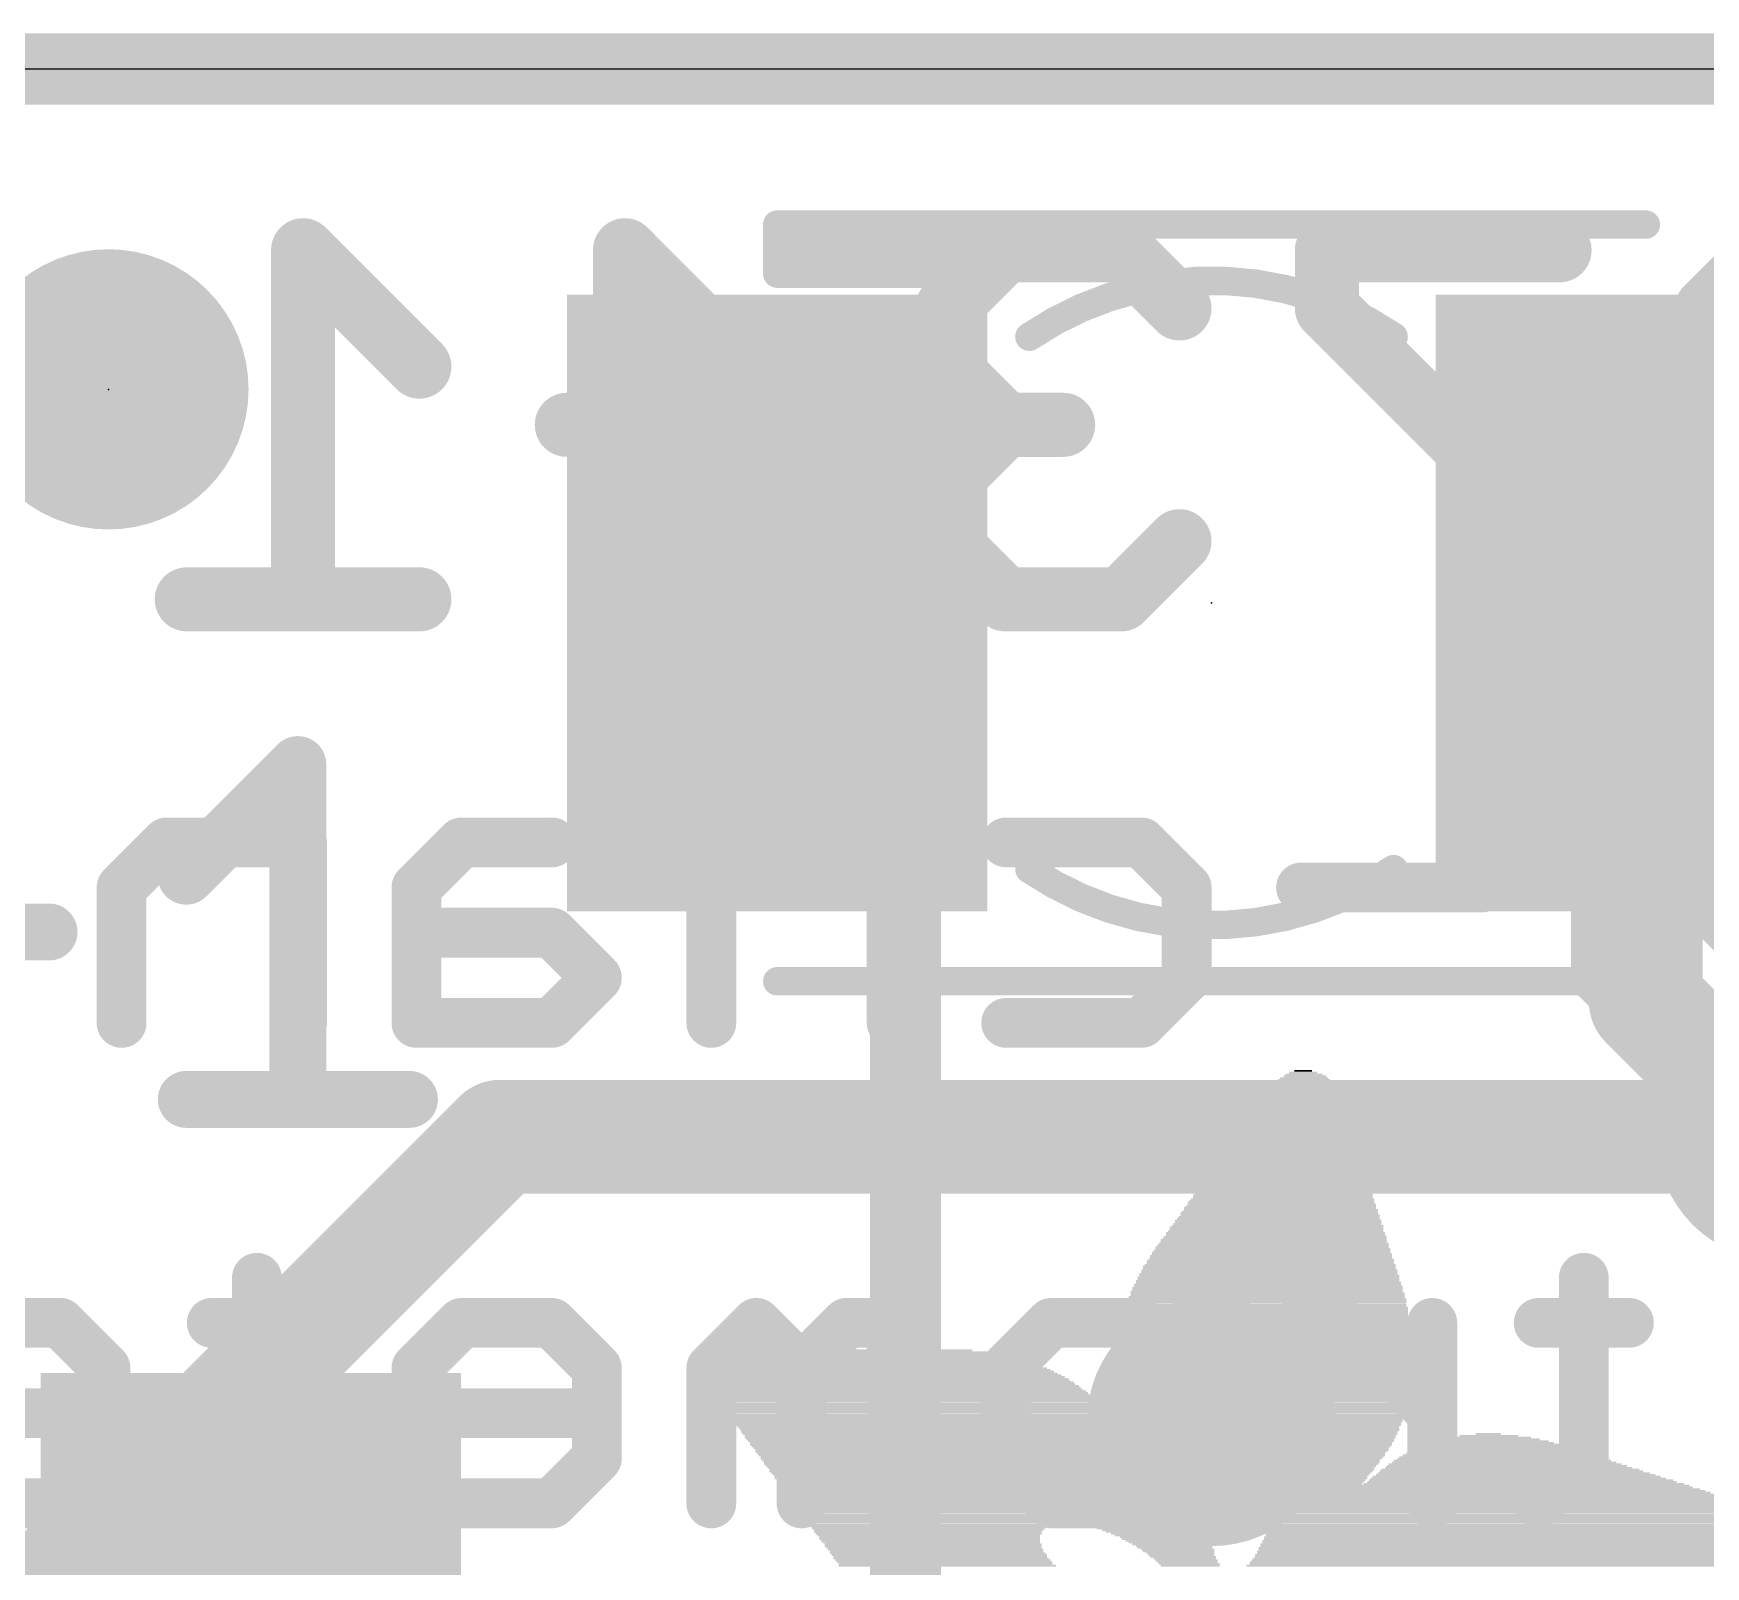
# Model space of a CAD drawing. Extents: x -0.1 to 25.5, y -0.1 to 17.9.
# Drawn here: x 8.5 to 14.46, y 12.44 to 17.91 of the extents above; entities that cross this region are included whole.
import ezdxf

# ---------------------------------------------------------------- set-up
doc = ezdxf.new("R2010")
doc.units = 0
for name, color, linetype in [('1', 12, 'CONTINUOUS'), ('16', 5, 'CONTINUOUS'), ('18', 110, 'CONTINUOUS'), ('20', 53, 'CONTINUOUS'), ('21', 40, 'CONTINUOUS'), ('22', 6, 'CONTINUOUS'), ('23', 40, 'CONTINUOUS')]:
    doc.layers.add(name, color=color, linetype=linetype)

# ---------------------------------------------------------------- blocks, each defined once
blk = doc.blocks.new('RECT')
blk.add_solid([(-0.5, -0.5), (0.5, -0.5), (-0.5, 0.5), (0.5, 0.5)])
blk = doc.blocks.new('PIE')
at = {"const_width": 0.5}
blk.add_lwpolyline([(0, -0.25, 1), (0, 0.25, 1), (0, -0.25)], format="xyb", dxfattribs=at)
blk = doc.blocks.new('ROUNDV')
at = {"const_width": 0.5}
blk.add_lwpolyline([(0, -0.25, 1), (0, 0.25, 1), (0, -0.25)], format="xyb", dxfattribs=at)

msp = doc.modelspace()

# ---------------------------------------------------------------- linework, layer by layer
at = {"layer": '1'}
for points, const_width in [([(0, 17.78), (25.4, 17.78)], 0.254), ([(14.25, 14.452), (14.25, 15.875)], 0.4064), ([(11.6075, 15.4175), (11.15, 15.875)], 0.254), ([(11.6075, 11.8615), (11.6075, 15.4175)], 0.254), ([(14.732, 13.97), (14.25, 14.452)], 0.4064)]:
    msp.add_lwpolyline(points, dxfattribs=dict(at, const_width=const_width))
for points, const_width in [([(14.3516, 15.875, 1), (14.1484, 15.875)], 0.2032), ([(11.1949, 15.9199, 1), (11.1051, 15.8301)], 0.127), ([(11.671, 15.4175, 1), (11.544, 15.4175)], 0.127), ([(11.5626, 15.3726, 1), (11.6524, 15.4624)], 0.127), ([(14.3218, 14.5238, 1), (14.1782, 14.3802)], 0.2032), ([(14.1484, 14.452, 1), (14.3516, 14.452)], 0.2032)]:
    msp.add_lwpolyline(points, format="xyb", dxfattribs=dict(at, const_width=const_width))
at = {"layer": '16'}
for points, const_width in [([(0, 17.78), (25.4, 17.78)], 0.254), ([(5.58, 9.39), (10.16, 13.97)], 0.4064), ([(10.16, 13.97), (14.732, 13.97)], 0.4064)]:
    msp.add_lwpolyline(points, dxfattribs=dict(at, const_width=const_width))
at = {"layer": '16', "const_width": 0.2032}
for points in [[(10.16, 14.0716, 1), (10.16, 13.8684)], [(10.2318, 13.8982, 1), (10.0882, 14.0418)]]:
    msp.add_lwpolyline(points, format="xyb", dxfattribs=at)
at = {"layer": '20'}
msp.add_line((22.86, 17.78), (2.54, 17.78), dxfattribs=at)
at = {"layer": '21'}
for points, const_width in [([(11.15, 17.225), (11.15, 17.05)], 0.1016), ([(11.875, 17.225), (11.15, 17.225)], 0.1016), ([(11.15, 17.225), (14.25, 17.225)], 0.1016), ([(11.7, 17.05), (11.875, 17.225)], 0.1016), ([(11.15, 17.1704), (11.8204, 17.1704)], 0.1016), ([(11.15, 17.0688), (11.7188, 17.0688)], 0.1016), ([(11.15, 17.05), (11.7, 17.05)], 0.1016), ([(9.0406, 14.8999), (9.4389, 15.2982)], 0.2032), ([(9.4389, 15.2982), (9.4389, 14.1034)], 0.2032), ([(7.7543, 14.7008), (8.5508, 14.7008)], 0.2032), ([(14.25, 14.525), (11.15, 14.525)], 0.1016), ([(9.0406, 14.1034), (9.8372, 14.1034)], 0.2032)]:
    msp.add_lwpolyline(points, dxfattribs=dict(at, const_width=const_width))
for points, const_width in [([(11.1754, 17.225, 1), (11.1246, 17.225)], 0.0508), ([(11.15, 17.2504, 1), (11.15, 17.1996)], 0.0508), ([(11.15, 17.2504, 1), (11.15, 17.1996)], 0.0508), ([(11.893, 17.207, 1), (11.857, 17.243)], 0.0508), ([(11.875, 17.1996, 1), (11.875, 17.2504)], 0.0508), ([(14.25, 17.1996, 1), (14.25, 17.2504)], 0.0508), ([(11.15, 17.1958, 1), (11.15, 17.145)], 0.0508), ([(11.8204, 17.145, 1), (11.8204, 17.1958)], 0.0508), ([(11.15, 17.0942, 1), (11.15, 17.0434)], 0.0508), ([(11.15, 17.0754, 1), (11.15, 17.0246)], 0.0508), ([(11.1246, 17.05, 1), (11.1754, 17.05)], 0.0508), ([(11.682, 17.068, 1), (11.718, 17.032)], 0.0508), ([(11.7, 17.0246, 1), (11.7, 17.0754)], 0.0508), ([(11.7188, 17.0434, 1), (11.7188, 17.0942)], 0.0508), ([(13.35, 16.825, 0.3077), (12.05, 16.825)], 0.1016), ([(12.0357, 16.846, 1), (12.0643, 16.804)], 0.0508), ([(13.3357, 16.804, 1), (13.3643, 16.846)], 0.0508), ([(9.4897, 15.2982, 1), (9.3881, 15.2982)], 0.1016), ([(9.4748, 15.2622, 1), (9.403, 15.3341)], 0.1016), ([(9.0047, 14.9358, 1), (9.0765, 14.864)], 0.1016), ([(12.05, 14.925, 0.3077), (13.35, 14.925)], 0.1016), ([(12.0643, 14.946, 1), (12.0357, 14.904)], 0.0508), ([(13.3643, 14.904, 1), (13.3357, 14.946)], 0.0508), ([(8.5508, 14.65, 1), (8.5508, 14.7516)], 0.1016), ([(11.15, 14.5504, 1), (11.15, 14.4996)], 0.0508), ([(14.25, 14.4996, 1), (14.25, 14.5504)], 0.0508), ([(9.0406, 14.1542, 1), (9.0406, 14.0526)], 0.1016), ([(9.8372, 14.0526, 1), (9.8372, 14.1542)], 0.1016), ([(9.3881, 14.1034, 1), (9.4897, 14.1034)], 0.1016)]:
    msp.add_lwpolyline(points, format="xyb", dxfattribs=dict(at, const_width=const_width))
at = {"layer": '22'}
for points, const_width in [([(9.5146, 17.1334, 1), (9.4003, 17.1334)], 0.1143), ([(9.4979, 17.1738, 1), (9.4171, 17.093)], 0.1143), ([(10.6635, 17.1334, 1), (10.5492, 17.1334)], 0.1143), ([(10.6468, 17.1738, 1), (10.566, 17.093)], 0.1143), ([(11.9629, 17.1905, 1), (11.9629, 17.0762)], 0.1143), ([(12.0033, 17.093, 1), (11.9225, 17.1738)], 0.1143), ([(12.4185, 17.1738, 1), (12.3377, 17.093)], 0.1143), ([(12.3781, 17.0762, 1), (12.3781, 17.1905)], 0.1143), ([(13.1118, 17.1905, 1), (13.1118, 17.0762)], 0.1143), ([(13.1689, 17.1334, 1), (13.0546, 17.1334)], 0.1143), ([(13.9422, 17.0762, 1), (13.9422, 17.1905)], 0.1143), ([(11.7148, 16.9662, 1), (11.7957, 16.8853)], 0.1143), ([(11.8124, 16.9258, 1), (11.6981, 16.9258)], 0.1143), ([(12.5453, 16.8853, 1), (12.6261, 16.9662)], 0.1143), ([(13.1522, 16.9662, 1), (13.0714, 16.8853)], 0.1143), ([(14.4279, 16.9662, 1), (14.5087, 16.8853)], 0.1143), ([(13.0546, 16.9258, 1), (13.1689, 16.9258)], 0.1143), ([(11.7957, 16.7586, 1), (11.7148, 16.6777)], 0.1143), ([(9.8323, 16.6777, 1), (9.9131, 16.7586)], 0.1143), ([(11.6981, 16.7181, 1), (11.8124, 16.7181)], 0.1143), ([(10.3988, 16.5677, 1), (10.3988, 16.4534)], 0.1143), ([(11.1888, 16.4701, 1), (11.2696, 16.5509)], 0.1143), ([(11.2292, 16.4534, 1), (11.2292, 16.5677)], 0.1143), ([(11.9629, 16.5677, 1), (11.9629, 16.4534)], 0.1143), ([(12.0033, 16.4701, 1), (11.9225, 16.5509)], 0.1143), ([(11.9225, 16.4701, 1), (12.0033, 16.5509)], 0.1143), ([(12.1705, 16.4534, 1), (12.1705, 16.5677)], 0.1143), ([(11.8124, 16.3029, 1), (11.6981, 16.3029)], 0.1143), ([(14.5254, 16.3029, 1), (14.4111, 16.3029)], 0.1143), ([(11.7148, 16.3433, 1), (11.7957, 16.2625)], 0.1143), ([(14.4279, 16.3433, 1), (14.5087, 16.2625)], 0.1143), ([(11.7957, 16.1357, 1), (11.7148, 16.0549)], 0.1143), ([(12.6261, 16.0549, 1), (12.5453, 16.1357)], 0.1143), ([(13.9994, 16.0953, 1), (13.8851, 16.0953)], 0.1143), ([(13.9018, 16.0549, 1), (13.9826, 16.1357)], 0.1143), ([(14.5087, 16.1357, 1), (14.4279, 16.0549)], 0.1143), ([(11.6981, 16.0953, 1), (11.8124, 16.0953)], 0.1143), ([(14.4111, 16.0953, 1), (14.5254, 16.0953)], 0.1143), ([(9.0423, 15.9449, 1), (9.0423, 15.8306)], 0.1143), ([(9.8727, 15.8306, 1), (9.8727, 15.9449)], 0.1143), ([(11.9629, 15.9449, 1), (11.9629, 15.8306)], 0.1143), ([(12.3781, 15.8306, 1), (12.3781, 15.9449)], 0.1143), ([(9.4003, 15.8877, 1), (9.5146, 15.8877)], 0.1143), ([(10.5492, 15.8877, 1), (10.6635, 15.8877)], 0.1143), ([(11.9225, 15.8473, 1), (12.0033, 15.9281)], 0.1143), ([(12.3377, 15.9281, 1), (12.4185, 15.8473)], 0.1143), ([(13.8851, 15.8877, 1), (13.9994, 15.8877)], 0.1143), ([(11.6031, 15.3424, 1), (11.5142, 15.3424)], 0.0889), ([(14.233, 15.3869, 1), (14.233, 15.298)], 0.0889), ([(14.2644, 15.311, 1), (14.2016, 15.3739)], 0.0889), ([(14.1034, 15.2128, 1), (14.0406, 15.15)], 0.0889), ([(14.0406, 15.2128, 1), (14.1034, 15.15)], 0.0889), ([(14.1165, 15.1814, 1), (14.0276, 15.1814)], 0.0889), ([(8.9707, 15.0649, 1), (8.9707, 14.976)], 0.0889), ([(9.0021, 14.989, 1), (8.9393, 15.0518)], 0.0889), ([(9.4982, 15.0204, 1), (9.4093, 15.0204)], 0.0889), ([(9.4537, 14.976, 1), (9.4537, 15.0649)], 0.0889), ([(10.0232, 15.0649, 1), (10.0232, 14.976)], 0.0889), ([(10.0546, 14.989, 1), (9.9917, 15.0518)], 0.0889), ([(10.3452, 14.976, 1), (10.3452, 15.0649)], 0.0889), ([(11.0756, 15.0649, 1), (11.0756, 14.976)], 0.0889), ([(11.1071, 14.989, 1), (11.0442, 15.0518)], 0.0889), ([(11.4291, 15.0518, 1), (11.3662, 14.989)], 0.0889), ([(11.3976, 14.976, 1), (11.3976, 15.0649)], 0.0889), ([(11.9671, 15.0649, 1), (11.9671, 14.976)], 0.0889), ([(12.4815, 15.0518, 1), (12.4187, 14.989)], 0.0889), ([(12.4501, 14.976, 1), (12.4501, 15.0649)], 0.0889), ([(8.7783, 14.8908, 1), (8.8411, 14.828)], 0.0889), ([(8.8542, 14.8594, 1), (8.7653, 14.8594)], 0.0889), ([(9.9066, 14.8594, 1), (9.8177, 14.8594)], 0.0889), ([(9.8307, 14.8908, 1), (9.8936, 14.828)], 0.0889), ([(10.9591, 14.8594, 1), (10.8702, 14.8594)], 0.0889), ([(10.8832, 14.8908, 1), (10.9461, 14.828)], 0.0889), ([(11.5272, 14.828, 1), (11.5901, 14.8908)], 0.0889), ([(12.6556, 14.8594, 1), (12.5667, 14.8594)], 0.0889), ([(12.5797, 14.828, 1), (12.6425, 14.8908)], 0.0889), ([(13.0195, 14.9039, 1), (13.0195, 14.815)], 0.0889), ([(13.6636, 14.815, 1), (13.6636, 14.9039)], 0.0889), ([(9.8622, 14.7429, 1), (9.8622, 14.654)], 0.0889), ([(10.3766, 14.7298, 1), (10.3138, 14.667)], 0.0889), ([(10.3452, 14.654, 1), (10.3452, 14.7429)], 0.0889), ([(10.5376, 14.506, 1), (10.4748, 14.5688)], 0.0889), ([(12.6425, 14.506, 1), (12.5797, 14.5688)], 0.0889), ([(14.1034, 14.5688, 1), (14.0406, 14.506)], 0.0889), ([(10.4748, 14.506, 1), (10.5376, 14.5688)], 0.0889), ([(12.5667, 14.5374, 1), (12.6556, 14.5374)], 0.0889), ([(14.0276, 14.5374, 1), (14.1165, 14.5374)], 0.0889), ([(9.8622, 14.4208, 1), (9.8622, 14.332)], 0.0889), ([(10.3138, 14.4078, 1), (10.3766, 14.345)], 0.0889), ([(10.3452, 14.332, 1), (10.3452, 14.4208)], 0.0889), ([(11.9671, 14.4208, 1), (11.9671, 14.332)], 0.0889), ([(12.4187, 14.4078, 1), (12.4815, 14.345)], 0.0889), ([(12.4501, 14.332, 1), (12.4501, 14.4208)], 0.0889), ([(14.233, 14.4208, 1), (14.233, 14.332)], 0.0889), ([(14.2016, 14.345, 1), (14.2644, 14.4078)], 0.0889), ([(8.7653, 14.3764, 1), (8.8542, 14.3764)], 0.0889), ([(9.4093, 14.3764, 1), (9.4982, 14.3764)], 0.0889), ([(9.8177, 14.3764, 1), (9.9066, 14.3764)], 0.0889), ([(10.8702, 14.3764, 1), (10.9591, 14.3764)], 0.0889), ([(11.5142, 14.3764, 1), (11.6031, 14.3764)], 0.0889), ([(9.3372, 13.4669, 1), (9.2483, 13.4669)], 0.0889), ([(14.0732, 13.4669, 1), (13.9843, 13.4669)], 0.0889), ([(8.6225, 13.3373, 1), (8.5597, 13.2745)], 0.0889), ([(8.5911, 13.2615, 1), (8.5911, 13.3504)], 0.0889), ([(9.1317, 13.3504, 1), (9.1317, 13.2615)], 0.0889), ([(9.4537, 13.2615, 1), (9.4537, 13.3504)], 0.0889), ([(10.0232, 13.3504, 1), (10.0232, 13.2615)], 0.0889), ([(10.0546, 13.2745, 1), (9.9917, 13.3373)], 0.0889), ([(10.3766, 13.3373, 1), (10.3138, 13.2745)], 0.0889), ([(10.3452, 13.2615, 1), (10.3452, 13.3504)], 0.0889), ([(11.1071, 13.3373, 1), (11.0442, 13.2745)], 0.0889), ([(11.1071, 13.2745, 1), (11.0442, 13.3373)], 0.0889), ([(11.3976, 13.3504, 1), (11.3976, 13.2615)], 0.0889), ([(11.4291, 13.2745, 1), (11.3662, 13.3373)], 0.0889), ([(11.6031, 13.3059, 1), (11.5142, 13.3059)], 0.0889), ([(11.5586, 13.2615, 1), (11.5586, 13.3504)], 0.0889), ([(12.1281, 13.3504, 1), (12.1281, 13.2615)], 0.0889), ([(12.1595, 13.2745, 1), (12.0967, 13.3373)], 0.0889), ([(12.4815, 13.3373, 1), (12.4187, 13.2745)], 0.0889), ([(12.4501, 13.2615, 1), (12.4501, 13.3504)], 0.0889), ([(13.0051, 13.3504, 1), (13.0051, 13.2615)], 0.0889), ([(13.1976, 13.3373, 1), (13.1347, 13.2745)], 0.0889), ([(13.1661, 13.2615, 1), (13.1661, 13.3504)], 0.0889), ([(13.5326, 13.3059, 1), (13.4437, 13.3059)], 0.0889), ([(13.8678, 13.3504, 1), (13.8678, 13.2615)], 0.0889), ([(14.1898, 13.2615, 1), (14.1898, 13.3504)], 0.0889), ([(8.7965, 13.1449, 1), (8.7076, 13.1449)], 0.0889), ([(8.7207, 13.1135, 1), (8.7835, 13.1763)], 0.0889), ([(9.9066, 13.1449, 1), (9.8177, 13.1449)], 0.0889), ([(9.8307, 13.1763, 1), (9.8936, 13.1135)], 0.0889), ([(10.5506, 13.1449, 1), (10.4617, 13.1449)], 0.0889), ([(10.4748, 13.1135, 1), (10.5376, 13.1763)], 0.0889), ([(10.9591, 13.1449, 1), (10.8702, 13.1449)], 0.0889), ([(10.8832, 13.1763, 1), (10.9461, 13.1135)], 0.0889), ([(11.2811, 13.1449, 1), (11.1922, 13.1449)], 0.0889), ([(11.2052, 13.1763, 1), (11.2681, 13.1135)], 0.0889), ([(11.2052, 13.1135, 1), (11.2681, 13.1763)], 0.0889), ([(12.0115, 13.1449, 1), (11.9226, 13.1449)], 0.0889), ([(11.9357, 13.1763, 1), (11.9985, 13.1135)], 0.0889), ([(12.6556, 13.1449, 1), (12.5667, 13.1449)], 0.0889), ([(12.5797, 13.1135, 1), (12.6425, 13.1763)], 0.0889), ([(8.7521, 12.9395, 1), (8.7521, 13.0284)], 0.0889), ([(9.8622, 13.0284, 1), (9.8622, 12.9395)], 0.0889), ([(10.5062, 12.9395, 1), (10.5062, 13.0284)], 0.0889), ([(9.8177, 12.9839, 1), (9.9066, 12.9839)], 0.0889), ([(13.4567, 12.9525, 1), (13.5196, 13.0153)], 0.0889), ([(8.7835, 12.7915, 1), (8.7207, 12.8543)], 0.0889), ([(9.3242, 12.7915, 1), (9.2613, 12.8543)], 0.0889), ([(10.5376, 12.7915, 1), (10.4748, 12.8543)], 0.0889), ([(11.9985, 12.8543, 1), (11.9357, 12.7915)], 0.0889), ([(12.6425, 12.7915, 1), (12.5797, 12.8543)], 0.0889), ([(14.0602, 12.7915, 1), (13.9974, 12.8543)], 0.0889), ([(8.7076, 12.8229, 1), (8.7965, 12.8229)], 0.0889), ([(9.2483, 12.8229, 1), (9.3372, 12.8229)], 0.0889), ([(10.4617, 12.8229, 1), (10.5506, 12.8229)], 0.0889), ([(11.9226, 12.8229, 1), (12.0115, 12.8229)], 0.0889), ([(12.5667, 12.8229, 1), (12.6556, 12.8229)], 0.0889), ([(13.9843, 12.8229, 1), (14.0732, 12.8229)], 0.0889), ([(8.5597, 12.6933, 1), (8.6225, 12.6305)], 0.0889), ([(8.5911, 12.6175, 1), (8.5911, 12.7064)], 0.0889), ([(9.1003, 12.6933, 1), (9.1632, 12.6305)], 0.0889), ([(10.0232, 12.7064, 1), (10.0232, 12.6175)], 0.0889), ([(10.3138, 12.6933, 1), (10.3766, 12.6305)], 0.0889), ([(10.3452, 12.6175, 1), (10.3452, 12.7064)], 0.0889), ([(12.1281, 12.7064, 1), (12.1281, 12.6175)], 0.0889), ([(12.0967, 12.6305, 1), (12.1595, 12.6933)], 0.0889), ([(12.4187, 12.6933, 1), (12.4815, 12.6305)], 0.0889), ([(12.4501, 12.6175, 1), (12.4501, 12.7064)], 0.0889), ([(13.8364, 12.6933, 1), (13.8992, 12.6305)], 0.0889), ([(10.8702, 12.6619, 1), (10.9591, 12.6619)], 0.0889), ([(11.1922, 12.6619, 1), (11.2811, 12.6619)], 0.0889), ([(11.5142, 12.6619, 1), (11.6031, 12.6619)], 0.0889), ([(13.4437, 12.6619, 1), (13.5326, 12.6619)], 0.0889)]:
    msp.add_lwpolyline(points, format="xyb", dxfattribs=dict(at, const_width=const_width))
for points, const_width in [([(9.8727, 16.7181), (9.4575, 17.1334)], 0.2286), ([(9.4575, 17.1334), (9.4575, 15.8877)], 0.2286), ([(10.6064, 15.8877), (10.6064, 17.1334)], 0.2286), ([(10.6064, 17.1334), (11.2292, 16.5105)], 0.2286), ([(11.9629, 17.1334), (11.7553, 16.9258)], 0.2286), ([(12.3781, 17.1334), (11.9629, 17.1334)], 0.2286), ([(12.5857, 16.9258), (12.3781, 17.1334)], 0.2286), ([(13.9422, 17.1334), (13.1118, 17.1334)], 0.2286), ([(13.1118, 17.1334), (13.1118, 16.9258)], 0.2286), ([(14.4683, 16.9258), (14.6759, 17.1334)], 0.2286), ([(11.7553, 16.9258), (11.7553, 16.7181)], 0.2286), ([(13.1118, 16.9258), (13.9422, 16.0953)], 0.2286), ([(11.7553, 16.7181), (11.9629, 16.5105)], 0.2286), ([(11.2292, 16.5105), (10.3988, 16.5105)], 0.2286), ([(11.9629, 16.5105), (11.7553, 16.3029)], 0.2286), ([(11.9629, 16.5105), (12.1705, 16.5105)], 0.2286), ([(14.6759, 16.5105), (14.4683, 16.3029)], 0.2286), ([(11.7553, 16.3029), (11.7553, 16.0953)], 0.2286), ([(14.4683, 16.3029), (14.4683, 16.0953)], 0.2286), ([(11.7553, 16.0953), (11.9629, 15.8877)], 0.2286), ([(12.3781, 15.8877), (12.5857, 16.0953)], 0.2286), ([(13.9422, 16.0953), (13.9422, 15.8877)], 0.2286), ([(14.4683, 16.0953), (14.6759, 15.8877)], 0.2286), ([(9.8727, 15.8877), (9.0423, 15.8877)], 0.2286), ([(11.9629, 15.8877), (12.3781, 15.8877)], 0.2286), ([(11.5586, 15.3424), (11.5586, 14.3764)], 0.1778), ([(14.233, 15.3424), (14.072, 15.1814)], 0.1778), ([(14.555, 15.3424), (14.233, 15.3424)], 0.1778), ([(14.072, 15.1814), (14.072, 14.5374)], 0.1778), ([(14.716, 14.5374), (14.072, 15.1814)], 0.1778), ([(8.9707, 15.0204), (8.8097, 14.8594)], 0.1778), ([(9.4537, 15.0204), (8.9707, 15.0204)], 0.1778), ([(9.4537, 14.3764), (9.4537, 15.0204)], 0.1778), ([(10.0232, 15.0204), (9.8622, 14.8594)], 0.1778), ([(10.3452, 15.0204), (10.0232, 15.0204)], 0.1778), ([(11.0756, 15.0204), (10.9146, 14.8594)], 0.1778), ([(11.3976, 15.0204), (11.0756, 15.0204)], 0.1778), ([(11.5586, 14.8594), (11.3976, 15.0204)], 0.1778), ([(11.9671, 15.0204), (12.4501, 15.0204)], 0.1778), ([(12.4501, 15.0204), (12.6111, 14.8594)], 0.1778), ([(8.8097, 14.8594), (8.8097, 14.3764)], 0.1778), ([(9.8622, 14.8594), (9.8622, 14.3764)], 0.1778), ([(10.9146, 14.8594), (10.9146, 14.3764)], 0.1778), ([(12.6111, 14.8594), (12.6111, 14.5374)], 0.1778), ([(13.6636, 14.8594), (13.0195, 14.8594)], 0.1778), ([(10.3452, 14.6984), (9.8622, 14.6984)], 0.1778), ([(10.5062, 14.5374), (10.3452, 14.6984)], 0.1778), ([(10.3452, 14.3764), (10.5062, 14.5374)], 0.1778), ([(12.6111, 14.5374), (12.4501, 14.3764)], 0.1778), ([(14.072, 14.5374), (14.233, 14.3764)], 0.1778), ([(9.8622, 14.3764), (10.3452, 14.3764)], 0.1778), ([(12.4501, 14.3764), (11.9671, 14.3764)], 0.1778), ([(14.233, 14.3764), (14.555, 14.3764)], 0.1778), ([(9.2927, 13.4669), (9.2927, 12.8229)], 0.1778), ([(14.0288, 13.4669), (14.0288, 12.8229)], 0.1778), ([(8.5911, 13.3059), (8.2691, 13.3059)], 0.1778), ([(8.7521, 13.1449), (8.5911, 13.3059)], 0.1778), ([(9.4537, 13.3059), (9.1317, 13.3059)], 0.1778), ([(10.0232, 13.3059), (9.8622, 13.1449)], 0.1778), ([(10.3452, 13.3059), (10.0232, 13.3059)], 0.1778), ([(10.5062, 13.1449), (10.3452, 13.3059)], 0.1778), ([(11.0756, 13.3059), (10.9146, 13.1449)], 0.1778), ([(11.2366, 13.1449), (11.0756, 13.3059)], 0.1778), ([(11.3976, 13.3059), (11.2366, 13.1449)], 0.1778), ([(11.5586, 13.3059), (11.3976, 13.3059)], 0.1778), ([(11.5586, 12.6619), (11.5586, 13.3059)], 0.1778), ([(11.9671, 13.1449), (12.1281, 13.3059)], 0.1778), ([(12.1281, 13.3059), (12.4501, 13.3059)], 0.1778), ([(12.4501, 13.3059), (12.6111, 13.1449)], 0.1778), ([(13.1661, 13.3059), (13.0051, 13.3059)], 0.1778), ([(13.4882, 12.9839), (13.1661, 13.3059)], 0.1778), ([(13.4882, 12.6619), (13.4882, 13.3059)], 0.1778), ([(14.1898, 13.3059), (13.8678, 13.3059)], 0.1778), ([(8.7521, 12.8229), (8.7521, 13.1449)], 0.1778), ([(9.8622, 13.1449), (9.8622, 12.9839)], 0.1778), ([(10.5062, 12.8229), (10.5062, 13.1449)], 0.1778), ([(10.9146, 13.1449), (10.9146, 12.6619)], 0.1778), ([(11.2366, 13.1449), (11.2366, 12.6619)], 0.1778), ([(11.9671, 12.8229), (11.9671, 13.1449)], 0.1778), ([(12.6111, 13.1449), (12.6111, 12.8229)], 0.1778), ([(8.1081, 12.9839), (8.7521, 12.9839)], 0.1778), ([(9.8622, 12.9839), (10.5062, 12.9839)], 0.1778), ([(8.5911, 12.6619), (8.7521, 12.8229)], 0.1778), ([(9.2927, 12.8229), (9.1317, 12.6619)], 0.1778), ([(10.3452, 12.6619), (10.5062, 12.8229)], 0.1778), ([(12.1281, 12.6619), (11.9671, 12.8229)], 0.1778), ([(12.6111, 12.8229), (12.4501, 12.6619)], 0.1778), ([(14.0288, 12.8229), (13.8678, 12.6619)], 0.1778), ([(8.2691, 12.6619), (8.5911, 12.6619)], 0.1778), ([(10.0232, 12.6619), (10.3452, 12.6619)], 0.1778), ([(12.4501, 12.6619), (12.1281, 12.6619)], 0.1778)]:
    msp.add_lwpolyline(points, dxfattribs=dict(at, const_width=const_width))
at = {"layer": '23'}
for p in [(8.763, 16.637), (12.7, 15.875)]:
    msp.add_point(p, dxfattribs=at)

# ---------------------------------------------------------------- block references
at = {"layer": '1'}
msp.add_blockref('PIE', (8.763, 16.637), dxfattribs=at)
for p, xscale, yscale, rotation in [((11.15, 15.875), 1.5, 2.2, 180), ((14.25, 15.875), 1.5, 2.2, 180), ((9.271, 12.507), 1.24, 1.5, 90)]:
    msp.add_blockref('RECT', p, dxfattribs=dict(at, xscale=xscale, yscale=yscale, rotation=rotation))
at = {"layer": '18', "xscale": 0.889, "yscale": 0.889}
for p in [(14.732, 13.97), (14.732, 13.97), (12.7, 12.954), (12.7, 12.954)]:
    msp.add_blockref('ROUNDV', p, dxfattribs=at)
at = {"layer": '21'}
for p, xscale, yscale in [((13.0271, 14.205), 0.0635, 0.0063), ((13.0302, 14.1542), 0.2222, 0.0063), ((13.0302, 14.1478), 0.2222, 0.0064), ((13.0302, 14.1605), 0.2096, 0.0064), ((13.0302, 14.1669), 0.1968, 0.0063), ((13.0302, 14.1732), 0.1842, 0.0064), ((13.0302, 14.1796), 0.1714, 0.0063), ((13.0334, 14.1859), 0.1524, 0.0064), ((13.0302, 14.1923), 0.1334, 0.0063), ((13.027, 14.1986), 0.1016, 0.0064), ((13.0207, 14.0843), 0.3048, 0.0064), ((13.0206, 14.097), 0.2921, 0.0064), ((13.0206, 14.0907), 0.2921, 0.0063), ((13.0239, 14.1034), 0.2857, 0.0063), ((13.0239, 14.1097), 0.2731, 0.0064), ((13.0239, 14.1224), 0.2603, 0.0064), ((13.0271, 14.1161), 0.2667, 0.0063), ((13.027, 14.1288), 0.254, 0.0063), ((13.0271, 14.1351), 0.2413, 0.0064), ((13.0302, 14.1415), 0.235, 0.0063), ((13.008, 14.0272), 0.3683, 0.0063), ((13.008, 14.0335), 0.3556, 0.0064), ((13.0112, 14.0399), 0.3493, 0.0063), ((13.0112, 14.0526), 0.3365, 0.0063), ((13.0144, 14.0462), 0.3429, 0.0064), ((13.0143, 14.0589), 0.3302, 0.0064), ((13.0175, 14.0653), 0.3238, 0.0063), ((13.0175, 14.078), 0.3112, 0.0063), ((13.0175, 14.0716), 0.3112, 0.0064), ((12.9953, 13.9637), 0.4318, 0.0063), ((12.9953, 13.97), 0.4191, 0.0064), ((12.9985, 13.9827), 0.4127, 0.0064), ((12.9985, 13.9764), 0.4127, 0.0063), ((13.0016, 13.9891), 0.4064, 0.0063), ((13.0017, 13.9954), 0.3937, 0.0064), ((13.0048, 14.0081), 0.3874, 0.0064), ((13.0048, 14.0018), 0.3874, 0.0063), ((13.0048, 14.0145), 0.3746, 0.0063), ((13.008, 14.0208), 0.3683, 0.0064), ((12.9858, 13.9065), 0.4889, 0.0064), ((12.9858, 13.9192), 0.4763, 0.0064), ((12.9858, 13.9129), 0.4763, 0.0063), ((12.989, 13.9256), 0.4699, 0.0063), ((12.9889, 13.9319), 0.4572, 0.0064), ((12.9921, 13.9446), 0.4508, 0.0064), ((12.9921, 13.9383), 0.4508, 0.0063), ((12.9953, 13.951), 0.4445, 0.0063), ((12.9953, 13.9573), 0.4318, 0.0064), ((12.9731, 13.8494), 0.5525, 0.0063), ((12.9731, 13.8557), 0.5397, 0.0064), ((12.9762, 13.862), 0.5334, 0.0063), ((12.9763, 13.8748), 0.5207, 0.0063), ((12.9794, 13.8684), 0.527, 0.0064), ((12.9794, 13.8811), 0.5144, 0.0064), ((12.9794, 13.8938), 0.5016, 0.0064), ((12.9826, 13.8875), 0.508, 0.0063), ((12.9825, 13.9002), 0.4953, 0.0063), ((12.9604, 13.7858), 0.6159, 0.0063), ((12.9635, 13.7922), 0.6096, 0.0064), ((12.9636, 13.8049), 0.5969, 0.0064), ((12.9636, 13.7986), 0.5969, 0.0063), ((12.9667, 13.8113), 0.5906, 0.0063), ((12.9667, 13.8176), 0.5778, 0.0064), ((12.9699, 13.8303), 0.5715, 0.0064), ((12.9699, 13.8239), 0.5715, 0.0063), ((12.9699, 13.8367), 0.5588, 0.0063), ((12.9731, 13.843), 0.5525, 0.0064), ((12.9477, 13.7351), 0.6667, 0.0063), ((12.9509, 13.7287), 0.6731, 0.0064), ((12.9508, 13.7414), 0.6604, 0.0064), ((12.954, 13.7477), 0.654, 0.0063), ((12.954, 13.7605), 0.6414, 0.0063), ((12.954, 13.7541), 0.6414, 0.0064), ((12.9572, 13.7668), 0.635, 0.0064), ((12.9572, 13.7795), 0.6223, 0.0064), ((12.9604, 13.7732), 0.6287, 0.0063), ((12.9381, 13.6715), 0.7366, 0.0063), ((12.9381, 13.6652), 0.7366, 0.0064), ((12.9382, 13.6779), 0.7239, 0.0064), ((12.9413, 13.6843), 0.7176, 0.0063), ((12.9413, 13.697), 0.7048, 0.0063), ((12.9445, 13.6906), 0.7112, 0.0064), ((12.9444, 13.7033), 0.6985, 0.0064), ((12.9445, 13.716), 0.6858, 0.0064), ((12.9477, 13.7096), 0.6921, 0.0063), ((12.9477, 13.7224), 0.6795, 0.0063), ((12.9255, 13.6081), 0.8001, 0.0063), ((12.9286, 13.6144), 0.7938, 0.0064), ((12.9286, 13.6271), 0.781, 0.0064), ((12.9286, 13.6208), 0.781, 0.0063), ((12.9286, 13.6334), 0.7684, 0.0063), ((12.9318, 13.6462), 0.762, 0.0063), ((12.9318, 13.6398), 0.762, 0.0064), ((12.935, 13.6525), 0.7557, 0.0064), ((12.935, 13.6589), 0.7429, 0.0063), ((12.9159, 13.5509), 0.8572, 0.0064), ((12.9128, 13.5572), 0.8509, 0.0063), ((12.9159, 13.5636), 0.8446, 0.0064), ((12.9159, 13.5763), 0.8318, 0.0064), ((12.9191, 13.57), 0.8382, 0.0063), ((12.9191, 13.5827), 0.8255, 0.0063), ((12.9223, 13.589), 0.8191, 0.0064), ((12.9223, 13.6017), 0.8065, 0.0064), ((12.9223, 13.5953), 0.8065, 0.0063), ((12.9064, 13.4938), 0.9144, 0.0063), ((12.9064, 13.4874), 0.9144, 0.0064), ((12.9063, 13.5065), 0.9017, 0.0063), ((12.9063, 13.5001), 0.9017, 0.0064), ((12.9096, 13.5128), 0.8953, 0.0064), ((12.9096, 13.5255), 0.8827, 0.0064), ((12.9096, 13.5191), 0.8827, 0.0063), ((12.9128, 13.5319), 0.8763, 0.0063), ((12.9127, 13.5446), 0.8636, 0.0063), ((12.9127, 13.5382), 0.8636, 0.0064), ((12.9, 13.4303), 0.9652, 0.0063), ((12.9001, 13.443), 0.9525, 0.0063), ((12.9032, 13.4366), 0.9588, 0.0064), ((12.9, 13.4557), 0.9398, 0.0063), ((12.9032, 13.4493), 0.9462, 0.0064), ((12.9032, 13.4684), 0.9334, 0.0063), ((12.9032, 13.462), 0.9334, 0.0064), ((12.9032, 13.4811), 0.9208, 0.0063), ((12.9063, 13.4747), 0.9271, 0.0064), ((12.8937, 13.3668), 1.0033, 0.0063), ((12.8969, 13.3858), 0.9969, 0.0064), ((12.8969, 13.3795), 0.9969, 0.0063), ((12.8969, 13.3731), 0.9969, 0.0064), ((12.8969, 13.3985), 0.9843, 0.0064), ((12.9, 13.3922), 0.9906, 0.0063), ((12.9001, 13.4112), 0.9779, 0.0064), ((12.9001, 13.4049), 0.9779, 0.0063), ((12.8969, 13.4176), 0.9715, 0.0063), ((12.9, 13.4239), 0.9652, 0.0064), ((12.8905, 13.3096), 1.035, 0.0064), ((12.8937, 13.3287), 1.0287, 0.0063), ((12.8937, 13.3223), 1.0287, 0.0064), ((12.8937, 13.316), 1.0287, 0.0063), ((12.8937, 13.3477), 1.016, 0.0064), ((12.8937, 13.3414), 1.016, 0.0063), ((12.8937, 13.335), 1.016, 0.0064), ((12.8969, 13.3604), 1.0097, 0.0064), ((12.8969, 13.3541), 1.0097, 0.0063), ((12.8874, 13.2525), 1.0541, 0.0063), ((12.8905, 13.2842), 1.0478, 0.0064), ((12.8905, 13.2779), 1.0478, 0.0063), ((12.8905, 13.2715), 1.0478, 0.0064), ((12.8905, 13.2652), 1.0478, 0.0063), ((12.8905, 13.2588), 1.0478, 0.0064), ((12.8905, 13.3033), 1.035, 0.0063), ((12.8905, 13.2969), 1.035, 0.0064), ((12.8937, 13.2906), 1.0414, 0.0063), ((11.4871, 13.189), 0.9715, 0.0063), ((11.4777, 13.1953), 0.9271, 0.0064), ((11.4649, 13.2017), 0.8763, 0.0063), ((11.449, 13.208), 0.7937, 0.0064), ((12.8873, 13.2207), 1.0668, 0.0064), ((12.8873, 13.2144), 1.0668, 0.0063), ((12.8873, 13.208), 1.0668, 0.0064), ((12.8873, 13.2017), 1.0668, 0.0063), ((12.8873, 13.1953), 1.0668, 0.0064), ((12.8873, 13.189), 1.0668, 0.0063), ((12.8874, 13.2461), 1.0541, 0.0064), ((12.8874, 13.2398), 1.0541, 0.0063), ((12.8874, 13.2334), 1.0541, 0.0064), ((12.8874, 13.2271), 1.0541, 0.0063), ((11.5443, 13.1318), 1.1874, 0.0064), ((11.5411, 13.1382), 1.1684, 0.0063), ((11.5285, 13.1509), 1.1303, 0.0063), ((11.538, 13.1445), 1.1493, 0.0064), ((11.5252, 13.1572), 1.1113, 0.0064), ((11.5094, 13.1699), 1.0668, 0.0064), ((11.5189, 13.1636), 1.0858, 0.0063), ((11.503, 13.1763), 1.0414, 0.0063), ((11.4935, 13.1826), 1.0096, 0.0064), ((12.8841, 13.1318), 1.0605, 0.0064), ((12.8873, 13.1826), 1.0668, 0.0064), ((12.8873, 13.1763), 1.0668, 0.0063), ((12.8873, 13.1699), 1.0668, 0.0064), ((12.8873, 13.1636), 1.0668, 0.0063), ((12.8873, 13.1572), 1.0668, 0.0064), ((12.8873, 13.1509), 1.0668, 0.0063), ((12.8873, 13.1445), 1.0668, 0.0064), ((12.8873, 13.1382), 1.0668, 0.0063), ((11.5824, 13.081), 1.289, 0.0064), ((11.5856, 13.0747), 1.2954, 0.0063), ((11.5761, 13.0874), 1.2763, 0.0063), ((11.5888, 13.0683), 1.3017, 0.0064), ((11.5665, 13.1064), 1.2446, 0.0064), ((11.5697, 13.1001), 1.251, 0.0063), ((11.5602, 13.1128), 1.2319, 0.0063), ((11.5761, 13.0937), 1.2637, 0.0064), ((11.557, 13.1191), 1.2128, 0.0064), ((11.5507, 13.1255), 1.2001, 0.0063), ((12.8841, 13.1255), 1.0605, 0.0063), ((12.8841, 13.1191), 1.0605, 0.0064), ((12.8841, 13.1128), 1.0605, 0.0063), ((12.8841, 13.1064), 1.0605, 0.0064), ((12.8841, 13.1001), 1.0605, 0.0063), ((12.8841, 13.0937), 1.0605, 0.0064), ((12.8841, 13.0874), 1.0605, 0.0063), ((12.8841, 13.081), 1.0605, 0.0064), ((12.8841, 13.0747), 1.0605, 0.0063), ((12.881, 13.0683), 1.0541, 0.0064), ((11.5951, 13.062), 1.3144, 0.0063), ((11.6014, 13.0556), 1.3145, 0.0064), ((11.6046, 13.0493), 1.3208, 0.0063), ((11.6078, 13.0429), 1.3272, 0.0064), ((11.611, 13.0366), 1.3335, 0.0063), ((11.6174, 13.0302), 1.3335, 0.0064), ((11.6205, 13.0239), 1.3398, 0.0063), ((11.6269, 13.0175), 1.3399, 0.0064), ((11.63, 13.0112), 1.3462, 0.0063), ((12.8841, 13.062), 1.0477, 0.0063), ((12.8841, 13.0556), 1.0477, 0.0064), ((12.8841, 13.0493), 1.0477, 0.0063), ((12.8841, 13.0429), 1.0477, 0.0064), ((12.881, 13.0366), 1.0414, 0.0063), ((12.8841, 13.0302), 1.0351, 0.0064), ((12.8841, 13.0239), 1.0351, 0.0063), ((12.8841, 13.0175), 1.0351, 0.0064), ((12.881, 13.0112), 1.0287, 0.0063), ((11.6364, 13.0048), 1.3462, 0.0064), ((11.6395, 12.9985), 1.3525, 0.0063), ((11.6459, 12.9921), 1.3526, 0.0064), ((11.6491, 12.9858), 1.3589, 0.0063), ((11.6555, 12.9794), 1.3589, 0.0064), ((11.6586, 12.9731), 1.3526, 0.0063), ((11.665, 12.9667), 1.3525, 0.0064), ((11.6682, 12.9604), 1.3589, 0.0063), ((11.6745, 12.954), 1.3589, 0.0064), ((12.8841, 13.0048), 1.0223, 0.0064), ((12.8841, 12.9985), 1.0223, 0.0063), ((12.8841, 12.9921), 1.0223, 0.0064), ((12.881, 12.9858), 1.016, 0.0063), ((12.8841, 12.9794), 1.0097, 0.0064), ((12.8841, 12.9731), 1.0097, 0.0063), ((12.881, 12.9667), 1.0033, 0.0064), ((12.8841, 12.9604), 0.9969, 0.0063), ((12.8841, 12.954), 0.9969, 0.0064), ((11.6776, 12.9477), 1.3525, 0.0063), ((11.6809, 12.9413), 1.3589, 0.0064), ((11.6872, 12.935), 1.3589, 0.0063), ((11.6904, 12.9286), 1.3525, 0.0064), ((11.6967, 12.9223), 1.3526, 0.0063), ((11.6999, 12.9159), 1.3589, 0.0064), ((11.7031, 12.9096), 1.3525, 0.0063), ((11.7094, 12.9032), 1.3526, 0.0064), ((11.7126, 12.8969), 1.3589, 0.0063), ((11.7157, 12.8905), 1.3525, 0.0064), ((12.881, 12.9477), 0.9906, 0.0063), ((12.6079, 12.9413), 0.4318, 0.0064), ((12.6016, 12.935), 0.4191, 0.0063), ((12.6016, 12.9286), 0.4064, 0.0064), ((12.5984, 12.9223), 0.4, 0.0063), ((12.5953, 12.9159), 0.3937, 0.0064), ((12.5952, 12.9096), 0.381, 0.0063), ((12.5921, 12.9032), 0.3747, 0.0064), ((12.5889, 12.8969), 0.3683, 0.0063), ((12.5921, 12.8905), 0.3619, 0.0064), ((13.1223, 12.9413), 0.508, 0.0064), ((13.1223, 12.935), 0.4953, 0.0063), ((13.1255, 12.9286), 0.4889, 0.0064), ((13.1286, 12.9223), 0.4826, 0.0063), ((13.1287, 12.9159), 0.4699, 0.0064), ((13.1287, 12.9096), 0.4699, 0.0063), ((13.1286, 12.9032), 0.4572, 0.0064), ((13.1318, 12.8969), 0.4508, 0.0063), ((13.1287, 12.8905), 0.4445, 0.0064), ((13.697, 12.8905), 0.3493, 0.0064), ((13.6938, 12.8969), 0.2921, 0.0063), ((13.6906, 12.9032), 0.2096, 0.0064), ((13.6875, 12.9096), 0.0889, 0.0063), ((11.7221, 12.8841), 1.3526, 0.0063), ((11.7285, 12.8778), 1.3525, 0.0064), ((11.7285, 12.8715), 1.3525, 0.0063), ((11.7348, 12.8651), 1.3526, 0.0064), ((11.7412, 12.8588), 1.3525, 0.0063), ((11.9094, 12.8524), 1.6764, 0.0064), ((11.9094, 12.846), 1.6764, 0.0063), ((11.9095, 12.8397), 1.6637, 0.0064), ((11.9126, 12.8334), 1.6574, 0.0063), ((12.5889, 12.8841), 0.3556, 0.0063), ((12.5857, 12.8778), 0.3492, 0.0064), ((12.5857, 12.8651), 0.3366, 0.0064), ((12.5889, 12.8715), 0.3429, 0.0063), ((12.5889, 12.8588), 0.3302, 0.0063), ((13.1287, 12.8841), 0.4445, 0.0063), ((13.1286, 12.8778), 0.4318, 0.0064), ((13.1286, 12.8715), 0.4318, 0.0063), ((13.1255, 12.8651), 0.4255, 0.0064), ((13.1223, 12.846), 0.4064, 0.0063), ((13.1191, 12.8397), 0.4, 0.0064), ((13.1191, 12.8334), 0.4, 0.0063), ((13.1255, 12.8588), 0.4127, 0.0063), ((13.1255, 12.8524), 0.4127, 0.0064), ((13.7224, 12.8334), 0.6795, 0.0063), ((13.7192, 12.8397), 0.6477, 0.0064), ((13.716, 12.846), 0.616, 0.0063), ((13.7096, 12.8524), 0.5905, 0.0064), ((13.7065, 12.8588), 0.5461, 0.0063), ((13.7065, 12.8651), 0.5207, 0.0064), ((13.7033, 12.8715), 0.4762, 0.0063), ((13.7002, 12.8778), 0.4445, 0.0064), ((13.7001, 12.8841), 0.4064, 0.0063), ((11.9126, 12.827), 1.6446, 0.0064), ((11.9126, 12.8207), 1.6446, 0.0063), ((11.9158, 12.8143), 1.6383, 0.0064), ((11.9158, 12.8079), 1.6256, 0.0063), ((11.9158, 12.8016), 1.6256, 0.0064), ((11.9158, 12.7953), 1.6129, 0.0063), ((11.919, 12.7889), 1.6065, 0.0064), ((11.9221, 12.7826), 1.6002, 0.0063), ((11.9221, 12.7762), 1.6002, 0.0064), ((11.9222, 12.7698), 1.5875, 0.0063), ((13.0968, 12.7698), 0.3429, 0.0063), ((13.1191, 12.827), 0.3874, 0.0064), ((13.1159, 12.8207), 0.381, 0.0063), ((13.1128, 12.8143), 0.3747, 0.0064), ((13.1128, 12.8079), 0.3747, 0.0063), ((13.1096, 12.8016), 0.3683, 0.0064), ((13.1064, 12.7953), 0.362, 0.0063), ((13.1032, 12.7889), 0.3556, 0.0064), ((13.1032, 12.7826), 0.3556, 0.0063), ((13.1001, 12.7762), 0.3493, 0.0064), ((13.7795, 12.7698), 0.9716, 0.0063), ((13.77, 12.7762), 0.9398, 0.0064), ((13.7668, 12.7826), 0.9208, 0.0063), ((13.7605, 12.7889), 0.8827, 0.0064), ((13.7541, 12.7953), 0.8572, 0.0063), ((13.7477, 12.8016), 0.8319, 0.0064), ((13.7446, 12.8079), 0.8001, 0.0063), ((13.7383, 12.8143), 0.7747, 0.0064), ((13.7319, 12.8207), 0.7366, 0.0063), ((13.7287, 12.827), 0.7176, 0.0064), ((11.9253, 12.7635), 1.5812, 0.0064), ((11.9285, 12.7572), 1.5748, 0.0063), ((11.9253, 12.7508), 1.5684, 0.0064), ((11.9284, 12.7445), 1.5621, 0.0063), ((11.9317, 12.7381), 1.5557, 0.0064), ((11.9348, 12.7317), 1.5494, 0.0063), ((11.9348, 12.7254), 1.5494, 0.0064), ((11.9349, 12.7191), 1.5367, 0.0063), ((11.938, 12.7127), 1.5304, 0.0064), ((13.6715, 12.7191), 1.4923, 0.0063), ((13.0937, 12.7635), 0.3366, 0.0064), ((13.0905, 12.7572), 0.3302, 0.0063), ((13.0905, 12.7508), 0.3302, 0.0064), ((13.0842, 12.7381), 0.3175, 0.0064), ((13.081, 12.7317), 0.3112, 0.0063), ((13.6652, 12.7254), 1.4796, 0.0064), ((13.6843, 12.7127), 1.5177, 0.0064), ((13.0874, 12.7445), 0.3239, 0.0063), ((13.8144, 12.7317), 1.143, 0.0063), ((13.8081, 12.7381), 1.1049, 0.0064), ((13.8049, 12.7445), 1.0858, 0.0063), ((13.7954, 12.7508), 1.0541, 0.0064), ((13.7891, 12.7572), 1.0287, 0.0063), ((13.7858, 12.7635), 0.9969, 0.0064), ((11.9412, 12.7064), 1.524, 0.0063), ((11.9412, 12.7), 1.524, 0.0064), ((11.9444, 12.6936), 1.5177, 0.0063), ((11.9476, 12.6873), 1.5113, 0.0064), ((11.9475, 12.681), 1.4986, 0.0063), ((11.9475, 12.6746), 1.4986, 0.0064), ((11.9507, 12.6683), 1.4922, 0.0063), ((11.9539, 12.6619), 1.4859, 0.0064), ((11.9539, 12.6555), 1.4859, 0.0063), ((13.7287, 12.681), 1.6192, 0.0063), ((13.7414, 12.6746), 1.6446, 0.0064), ((13.7668, 12.6555), 1.6954, 0.0063), ((13.751, 12.6683), 1.6637, 0.0063), ((13.7605, 12.6619), 1.6827, 0.0064), ((13.6938, 12.7064), 1.5367, 0.0063), ((13.7033, 12.7), 1.5558, 0.0064), ((13.7128, 12.6936), 1.5748, 0.0063), ((13.7255, 12.6873), 1.6002, 0.0064), ((11.9571, 12.6492), 1.4795, 0.0064), ((11.9602, 12.6429), 1.4732, 0.0063), ((11.9634, 12.6365), 1.4668, 0.0064), ((11.9634, 12.6302), 1.4668, 0.0063), ((11.9665, 12.6238), 1.4605, 0.0064), ((11.9698, 12.6174), 1.4541, 0.0063), ((11.9729, 12.6111), 1.4478, 0.0064), ((11.9729, 12.6048), 1.4478, 0.0063), ((11.9761, 12.5984), 1.4414, 0.0064), ((11.7126, 12.5921), 0.9017, 0.0063), ((12.446, 12.5921), 0.5016, 0.0063), ((13.7986, 12.6111), 1.7843, 0.0064), ((13.7986, 12.6048), 1.7843, 0.0063), ((13.8018, 12.5984), 1.7907, 0.0064), ((13.8049, 12.5921), 1.797, 0.0063), ((13.789, 12.6302), 1.7526, 0.0063), ((13.7922, 12.6238), 1.759, 0.0064), ((13.7827, 12.6365), 1.7399, 0.0064), ((13.7986, 12.6174), 1.7717, 0.0063), ((13.7827, 12.6429), 1.7272, 0.0063), ((13.7764, 12.6492), 1.7145, 0.0064), ((11.6999, 12.5857), 0.8636, 0.0064), ((11.6904, 12.5793), 0.8445, 0.0063), ((11.6904, 12.573), 0.8319, 0.0064), ((11.6872, 12.5603), 0.8128, 0.0064), ((11.6904, 12.5667), 0.8191, 0.0063), ((11.6904, 12.554), 0.8065, 0.0063), ((11.6904, 12.5476), 0.7937, 0.0064), ((11.6935, 12.5412), 0.7874, 0.0063), ((11.6935, 12.5349), 0.7874, 0.0064), ((12.4682, 12.5857), 0.4572, 0.0064), ((12.4841, 12.5793), 0.4254, 0.0063), ((12.4936, 12.573), 0.4064, 0.0064), ((12.5031, 12.5667), 0.3873, 0.0063), ((12.5095, 12.5603), 0.3746, 0.0064), ((12.519, 12.554), 0.3556, 0.0063), ((12.5254, 12.5476), 0.3429, 0.0064), ((12.5349, 12.5412), 0.3238, 0.0063), ((12.5381, 12.5349), 0.3175, 0.0064), ((13.8017, 12.5412), 1.8288, 0.0063), ((13.8017, 12.5349), 1.8288, 0.0064), ((13.8049, 12.554), 1.8224, 0.0063), ((13.8049, 12.5476), 1.8224, 0.0064), ((13.8018, 12.5667), 1.8161, 0.0063), ((13.8018, 12.5603), 1.8161, 0.0064), ((13.8017, 12.5793), 1.8034, 0.0063), ((13.8049, 12.573), 1.8098, 0.0064), ((13.8049, 12.5857), 1.797, 0.0064), ((11.6967, 12.5286), 0.781, 0.0063), ((11.6999, 12.5222), 0.7747, 0.0064), ((11.7063, 12.5159), 0.7747, 0.0063), ((11.7063, 12.5095), 0.7747, 0.0064), ((11.7094, 12.5031), 0.7684, 0.0063), ((11.7157, 12.4968), 0.7683, 0.0064), ((11.7189, 12.4905), 0.762, 0.0063), ((11.7221, 12.4841), 0.7684, 0.0064), ((11.7285, 12.4778), 0.7683, 0.0063), ((11.7316, 12.4714), 0.762, 0.0064), ((12.5444, 12.5286), 0.3048, 0.0063), ((12.554, 12.5222), 0.2985, 0.0064), ((12.5603, 12.5159), 0.2858, 0.0063), ((12.5667, 12.5095), 0.2731, 0.0064), ((12.5699, 12.5031), 0.2667, 0.0063), ((12.5793, 12.4968), 0.2603, 0.0064), ((12.5825, 12.4905), 0.254, 0.0063), ((12.5889, 12.4841), 0.2413, 0.0064), ((12.5921, 12.4778), 0.2349, 0.0063), ((12.5984, 12.4714), 0.235, 0.0064), ((13.7827, 12.4778), 1.8542, 0.0063), ((13.7827, 12.4714), 1.8542, 0.0064), ((13.789, 12.4905), 1.8542, 0.0063), ((13.789, 12.4841), 1.8542, 0.0064), ((13.7922, 12.5031), 1.8478, 0.0063), ((13.7922, 12.4968), 1.8478, 0.0064), ((13.7954, 12.5159), 1.8415, 0.0063), ((13.7954, 12.5095), 1.8415, 0.0064), ((13.7986, 12.5286), 1.8351, 0.0063), ((13.7986, 12.5222), 1.8351, 0.0064), ((11.7348, 12.465), 0.7684, 0.0063), ((11.7412, 12.4587), 0.7683, 0.0064), ((11.7475, 12.4524), 0.7684, 0.0063), ((11.7507, 12.446), 0.762, 0.0064), ((11.7571, 12.4397), 0.7747, 0.0063), ((12.6048, 12.465), 0.2223, 0.0063), ((12.6111, 12.4587), 0.2222, 0.0064), ((12.6143, 12.4524), 0.2159, 0.0063), ((12.6207, 12.446), 0.2159, 0.0064), ((12.6238, 12.4397), 0.2096, 0.0063), ((13.7573, 12.4397), 1.8669, 0.0063), ((13.7668, 12.4524), 1.8606, 0.0063), ((13.7668, 12.446), 1.8606, 0.0064), ((13.7732, 12.4587), 1.8605, 0.0064), ((13.7763, 12.465), 1.8542, 0.0063)]:
    msp.add_blockref('RECT', p, dxfattribs=dict(at, xscale=xscale, yscale=yscale))

doc.saveas('drawing.dxf')
